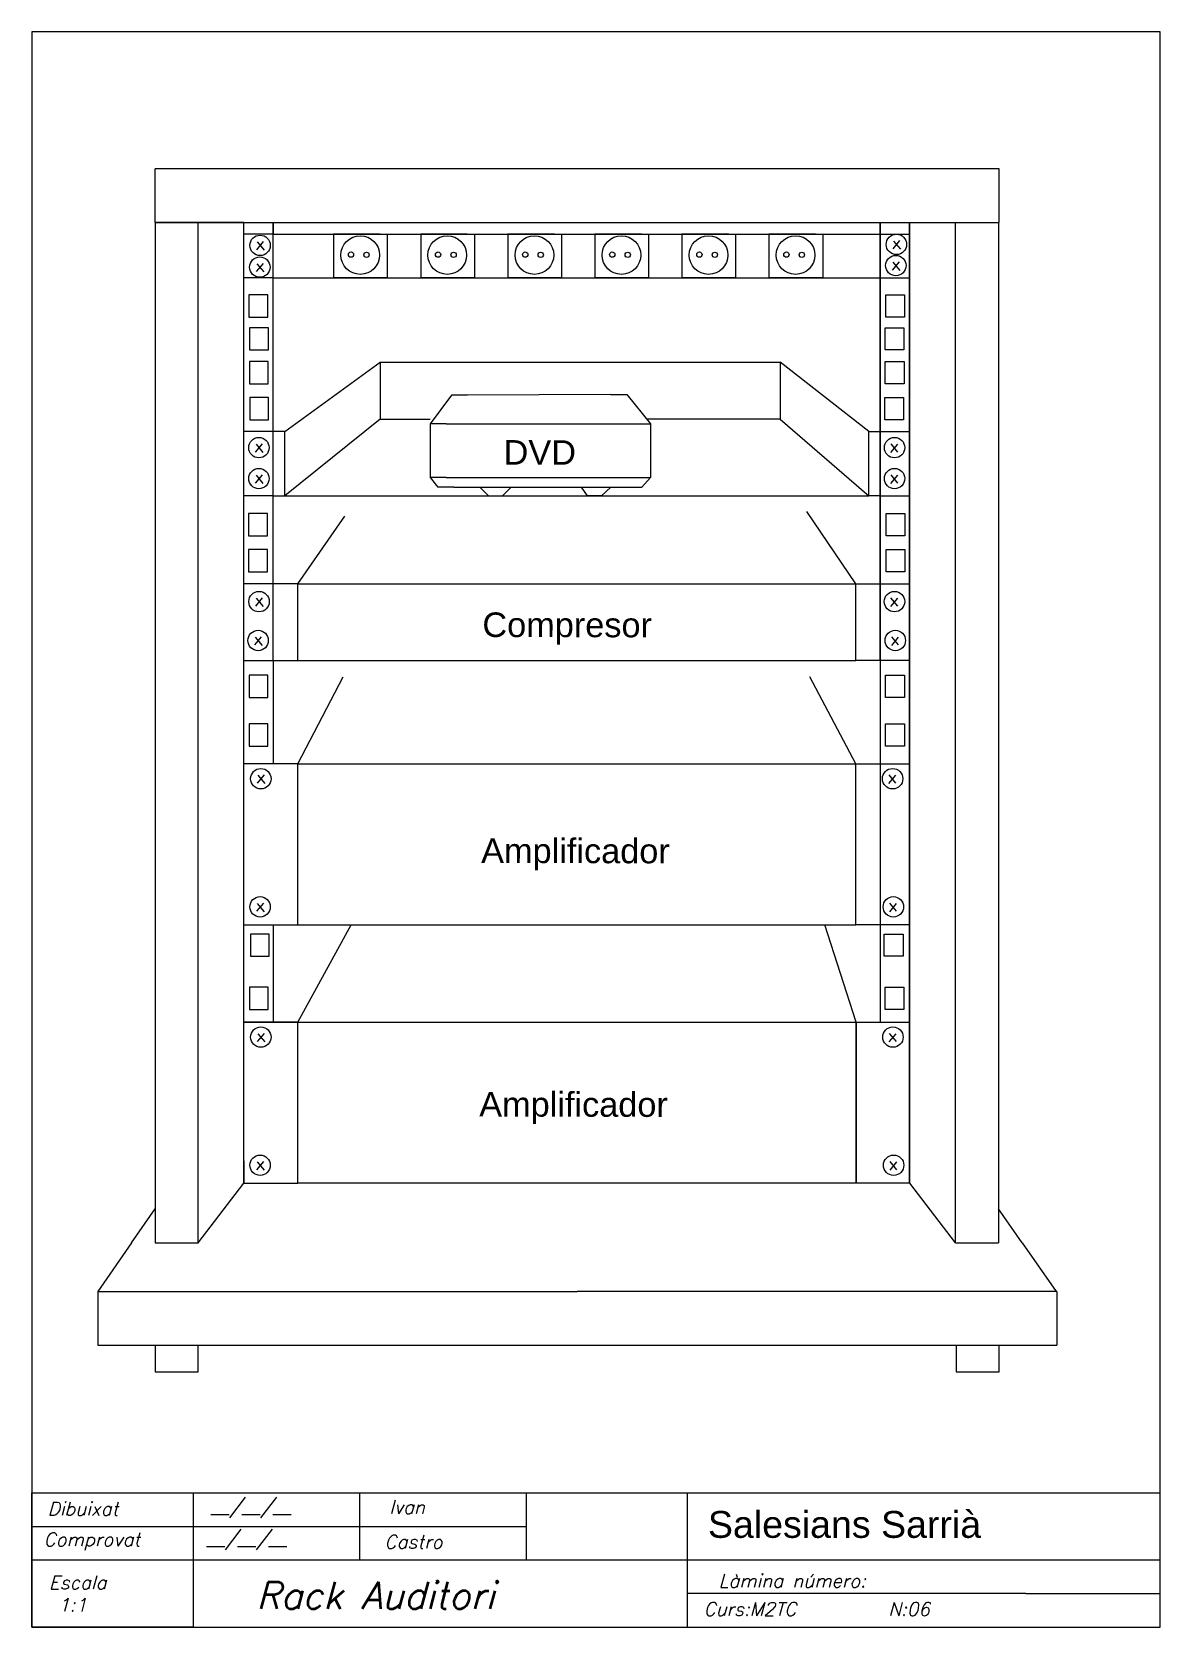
# Model space of a CAD drawing. Header units: millimetres. Extents: x 144 to 354, y 0 to 297.
import ezdxf

# ---------------------------------------------------------------- set-up
doc = ezdxf.new("R2010")
doc.units = ezdxf.units.MM
doc.layers.add('Capa1', color=250, linetype='Continuous')
doc.layers.add('Text 1', color=6, linetype='Continuous', lineweight=18)
doc.layers.add('Text 2', color=6, linetype='Continuous', lineweight=35)
doc.styles.add('Anotativo', font='arial.ttf')
doc.styles.add('Estilo1', font='romans.shx', dxfattribs={"oblique": 15, "height": 2.5})
doc.styles.add('Estilo2', font='romans.shx', dxfattribs={"oblique": 15, "height": 5})
doc.styles.add('Estilo3', font='arial.ttf', dxfattribs={"height": 5})

msp = doc.modelspace()

# ---------------------------------------------------------------- linework, layer by layer
for p, q in [((353.69, 296.94), (143.69, 296.94)), ((143.69, 296.94), (143.69, -0.06)), ((353.69, -0.06), (353.69, 296.94)), ((143.69, -0.06), (143.69, 24.94)), ((143.69, 24.94), (173.69, 24.94)), ((143.69, 24.94), (143.69, 18.69)), ((173.69, 24.94), (173.69, -0.06)), ((173.69, 24.94), (204.69, 24.94)), ((204.69, 24.94), (235.69, 24.94)), ((204.69, 24.94), (204.69, 12.44)), ((235.69, 24.94), (265.69, 24.94)), ((235.69, 24.94), (235.69, 12.44)), ((265.69, 24.94), (265.69, -0.06)), ((265.69, 24.94), (328.69, 24.94)), ((328.69, 24.94), (353.69, 24.94)), ((143.69, 18.69), (235.69, 18.69)), ((143.69, 18.69), (143.69, 12.44)), ((143.69, 12.44), (235.69, 12.44)), ((235.69, 12.44), (328.69, 12.44)), ((328.69, 12.44), (353.69, 12.44)), ((328.69, 6.19), (265.69, 6.19)), ((328.69, 6.19), (353.69, 6.19)), ((143.69, -0.06), (353.69, -0.06)), ((173.69, -0.06), (143.69, -0.06))]:
    msp.add_line(p, q)
at = {"layer": 'Capa1'}
for p, q in [((166.65, 261.47), (166.65, 271.47)), ((323.76, 271.47), (166.65, 271.47)), ((323.76, 261.47), (323.76, 271.47)), ((166.65, 261.47), (166.65, 71.47)), ((174.65, 261.47), (166.65, 261.47)), ((166.65, 261.47), (323.76, 261.47)), ((183.17, 261.48), (174.65, 261.47)), ((174.65, 71.47), (174.65, 261.47)), ((183.17, 82.58), (183.17, 261.48)), ((183.17, 82.58), (183.17, 261.48)), ((188.6, 179.9), (188.6, 261.47)), ((188.6, 261.47), (188.6, 259.3)), ((301.61, 179.9), (301.61, 261.47)), ((301.67, 112.58), (301.67, 261.47)), ((307.05, 82.58), (307.05, 261.48)), ((307.05, 82.58), (307.05, 261.48)), ((307.11, 82.58), (307.11, 261.48)), ((307.25, 261.48), (315.76, 261.47)), ((315.63, 71.47), (315.63, 261.47)), ((315.76, 261.47), (323.76, 261.47)), ((323.63, 261.47), (323.63, 71.47)), ((188.6, 259.3), (183.17, 259.3)), ((188.6, 259.3), (301.61, 259.3)), ((208.53, 259.3), (199.85, 259.3)), ((199.85, 259.3), (199.85, 251.18)), ((199.85, 259.3), (209.85, 259.3)), ((209.85, 259.3), (209.85, 251.18)), ((224.73, 259.3), (216.06, 259.3)), ((216.06, 259.3), (216.06, 251.18)), ((216.06, 259.3), (226.06, 259.3)), ((226.06, 259.3), (226.06, 251.18)), ((240.95, 259.3), (232.27, 259.3)), ((232.27, 259.3), (232.27, 251.18)), ((232.27, 259.3), (242.27, 259.3)), ((242.27, 259.3), (242.27, 251.18)), ((257.15, 259.3), (248.48, 259.3)), ((248.48, 259.3), (248.48, 251.18)), ((248.48, 259.3), (258.48, 259.3)), ((258.48, 259.3), (258.48, 251.18)), ((273.36, 259.3), (264.68, 259.3)), ((264.68, 259.3), (264.68, 251.18)), ((264.68, 259.3), (274.68, 259.3)), ((274.68, 259.3), (274.68, 251.18)), ((289.56, 259.3), (280.89, 259.3)), ((280.89, 259.3), (280.89, 251.18)), ((280.89, 259.3), (290.89, 259.3)), ((290.89, 259.3), (290.89, 251.18)), ((301.61, 259.3), (307.05, 259.3)), ((185.55, 256.37), (186.83, 257.9)), ((185.63, 257.84), (186.91, 256.3)), ((303.98, 256.55), (305.27, 258.08)), ((304.06, 258.01), (305.35, 256.48)), ((185.5, 252.32), (186.78, 253.85)), ((185.58, 253.78), (186.86, 252.25)), ((303.88, 252.61), (305.16, 254.14)), ((303.96, 254.07), (305.24, 252.54)), ((188.6, 251.18), (183.17, 251.18)), ((188.6, 251.18), (301.61, 251.18)), ((209.85, 251.18), (199.85, 251.18)), ((226.06, 251.18), (216.06, 251.18)), ((242.27, 251.18), (232.27, 251.18)), ((258.48, 251.18), (248.48, 251.18)), ((274.68, 251.18), (264.68, 251.18)), ((290.89, 251.18), (280.89, 251.18)), ((301.61, 251.18), (307.05, 251.18)), ((184.09, 248.02), (184.09, 243.86)), ((187.59, 248.02), (184.09, 248.02)), ((187.59, 243.86), (187.59, 248.02)), ((302.63, 243.86), (302.63, 248.02)), ((302.63, 248.02), (306.13, 248.02)), ((306.13, 248.02), (306.13, 243.86)), ((184.09, 243.86), (187.59, 243.86)), ((306.13, 243.86), (302.63, 243.86)), ((184.22, 241.87), (184.22, 237.72)), ((187.71, 241.87), (184.22, 241.87)), ((187.71, 237.72), (187.71, 241.87)), ((302.5, 237.72), (302.5, 241.87)), ((302.5, 241.87), (306, 241.87)), ((306, 241.87), (306, 237.72)), ((184.22, 237.72), (187.71, 237.72)), ((306, 237.72), (302.5, 237.72)), ((184.17, 235.55), (184.17, 231.39)), ((187.67, 235.55), (184.17, 235.55)), ((187.67, 231.39), (187.67, 235.55)), ((190.76, 222.56), (208.53, 235.46)), ((208.53, 235.46), (208.53, 224.83)), ((208.53, 235.46), (282.99, 235.46)), ((299.45, 222.56), (282.99, 235.46)), ((282.99, 235.46), (282.99, 224.83)), ((302.54, 231.39), (302.54, 235.55)), ((302.54, 235.55), (306.04, 235.55)), ((306.04, 235.55), (306.04, 231.39)), ((184.17, 231.39), (187.67, 231.39)), ((184.25, 228.86), (184.25, 224.71)), ((187.75, 228.86), (184.25, 228.86)), ((187.75, 224.71), (187.75, 228.86)), ((221.77, 229.34), (217.81, 223.95)), ((224.77, 229.34), (221.77, 229.34)), ((251.45, 229.43), (224.77, 229.34)), ((251.45, 229.43), (254.45, 229.44)), ((254.45, 229.44), (258.81, 223.95)), ((302.46, 224.71), (302.46, 228.86)), ((302.46, 228.86), (305.96, 228.86)), ((306.04, 231.39), (302.54, 231.39)), ((305.96, 228.86), (305.96, 224.71)), ((184.25, 224.71), (187.75, 224.71)), ((208.53, 224.83), (190.76, 210.56)), ((208.53, 224.83), (217.81, 224.83)), ((220.81, 223.95), (217.81, 223.95)), ((217.81, 223.95), (217.81, 213.95)), ((220.81, 223.95), (255.81, 223.95)), ((255.81, 223.95), (258.81, 223.95)), ((282.99, 224.83), (258.11, 224.83)), ((258.81, 223.95), (258.81, 213.95)), ((282.99, 224.83), (299.45, 210.56)), ((305.96, 224.71), (302.46, 224.71)), ((190.76, 222.56), (183.17, 222.56)), ((185.33, 218.71), (186.61, 220.24)), ((185.41, 220.18), (186.69, 218.64)), ((190.76, 210.56), (190.76, 222.56)), ((299.45, 210.56), (299.45, 222.56)), ((299.45, 222.56), (307.05, 222.56)), ((304.81, 220.18), (303.53, 218.64)), ((304.89, 218.71), (303.61, 220.24)), ((185.33, 212.95), (186.61, 214.48)), ((185.41, 214.42), (186.69, 212.88)), ((220.81, 213.95), (217.81, 213.95)), ((217.81, 213.95), (219.25, 212.19)), ((220.81, 213.95), (255.81, 213.95)), ((255.81, 213.95), (258.81, 213.95)), ((258.81, 213.95), (257.24, 212.19)), ((304.81, 214.42), (303.53, 212.88)), ((304.89, 212.95), (303.61, 214.48)), ((222.25, 212.19), (219.25, 212.19)), ((222.25, 212.19), (254.24, 212.19)), ((228.69, 210.56), (227.07, 212.19)), ((231.3, 210.56), (232.92, 212.19)), ((247.14, 210.56), (246, 212.19)), ((249.71, 210.56), (251.43, 212.19)), ((254.24, 212.19), (257.24, 212.19)), ((183.17, 194.16), (183.17, 210.56)), ((188.6, 210.56), (183.17, 210.56)), ((188.6, 210.56), (190.76, 210.56)), ((190.76, 210.56), (299.45, 210.56)), ((190.76, 210.56), (228.69, 210.56)), ((231.3, 210.56), (249.71, 210.56)), ((249.71, 210.56), (247.14, 210.56)), ((301.61, 210.56), (299.45, 210.56)), ((301.61, 210.56), (307.05, 210.56)), ((307.05, 194.16), (307.05, 210.56)), ((184.04, 207.28), (184.04, 203.13)), ((187.54, 207.28), (184.04, 207.28)), ((187.54, 203.13), (187.54, 207.28)), ((193.17, 194.16), (201.93, 206.81)), ((297.05, 194.16), (287.96, 207.63)), ((302.68, 203.13), (302.68, 207.28)), ((302.68, 207.28), (306.17, 207.28)), ((306.17, 207.28), (306.17, 203.13)), ((184.04, 203.13), (187.54, 203.13)), ((306.17, 203.13), (302.68, 203.13)), ((184.04, 200.57), (184.04, 196.41)), ((187.54, 200.57), (184.04, 200.57)), ((187.54, 196.41), (187.54, 200.57)), ((302.68, 196.41), (302.68, 200.57)), ((302.68, 200.57), (306.17, 200.57)), ((306.17, 200.57), (306.17, 196.41)), ((184.04, 196.41), (187.54, 196.41)), ((306.17, 196.41), (302.68, 196.41)), ((193.17, 194.16), (183.17, 194.16)), ((193.17, 179.9), (193.17, 194.16)), ((193.17, 194.16), (297.05, 194.16)), ((297.05, 179.9), (297.05, 194.16)), ((297.05, 194.16), (307.05, 194.16)), ((185.35, 190.04), (186.63, 191.58)), ((185.43, 191.51), (186.71, 189.97)), ((304.79, 191.51), (303.51, 189.97)), ((304.87, 190.04), (303.59, 191.58)), ((185.18, 182.8), (186.46, 184.34)), ((185.26, 184.27), (186.54, 182.73)), ((304.95, 184.27), (303.67, 182.73)), ((305.03, 182.8), (303.75, 184.34)), ((183.17, 160.69), (183.17, 179.9)), ((183.17, 179.9), (193.17, 179.9)), ((188.6, 179.9), (188.6, 160.69)), ((193.17, 179.9), (297.05, 179.9)), ((307.05, 179.9), (297.05, 179.9)), ((301.61, 179.9), (301.61, 160.69)), ((307.05, 160.69), (307.05, 179.9)), ((184.11, 177.2), (184.11, 173.04)), ((187.61, 177.2), (184.11, 177.2)), ((187.61, 173.04), (187.61, 177.2)), ((193.17, 160.69), (201.65, 176.87)), ((297.05, 160.69), (288.51, 176.87)), ((302.6, 173.04), (302.6, 177.2)), ((302.6, 177.2), (306.1, 177.2)), ((306.1, 177.2), (306.1, 173.04)), ((184.11, 173.04), (187.61, 173.04)), ((306.1, 173.04), (302.6, 173.04)), ((184.11, 168.14), (184.11, 163.99)), ((187.61, 168.14), (184.11, 168.14)), ((187.61, 163.99), (187.61, 168.14)), ((302.6, 163.99), (302.6, 168.14)), ((302.6, 168.14), (306.1, 168.14)), ((306.1, 168.14), (306.1, 163.99)), ((184.11, 163.99), (187.61, 163.99)), ((306.1, 163.99), (302.6, 163.99)), ((193.17, 160.69), (183.17, 160.69)), ((193.17, 130.69), (193.17, 160.69)), ((193.17, 160.69), (297.05, 160.69)), ((297.05, 130.69), (297.05, 160.69)), ((297.05, 160.69), (307.05, 160.69)), ((185.68, 157.07), (186.96, 158.6)), ((185.76, 158.53), (187.04, 157)), ((304.45, 158.53), (303.17, 157)), ((304.53, 157.07), (303.25, 158.6)), ((185.55, 133.21), (186.84, 134.74)), ((185.63, 134.67), (186.92, 133.14)), ((304.58, 134.67), (303.3, 133.14)), ((304.66, 133.21), (303.38, 134.74)), ((183.17, 130.69), (193.17, 130.69)), ((188.6, 130.69), (188.6, 112.58)), ((193.17, 130.69), (297.05, 130.69)), ((193.17, 112.58), (203.1, 130.69)), ((297.11, 112.58), (291.27, 130.69)), ((307.05, 130.69), (297.05, 130.69)), ((301.61, 130.69), (301.61, 112.58)), ((184.36, 128.98), (184.36, 124.83)), ((187.86, 128.98), (184.36, 128.98)), ((187.86, 124.83), (187.86, 128.98)), ((302.36, 124.83), (302.36, 128.98)), ((302.36, 128.98), (305.85, 128.98)), ((305.85, 128.98), (305.85, 124.83)), ((184.36, 124.83), (187.86, 124.83)), ((305.85, 124.83), (302.36, 124.83)), ((184.2, 119.08), (184.2, 114.92)), ((187.7, 119.08), (184.2, 119.08)), ((187.7, 114.92), (187.7, 119.08)), ((302.51, 114.92), (302.51, 119.08)), ((302.51, 119.08), (306.01, 119.08)), ((306.01, 119.08), (306.01, 114.92)), ((184.2, 114.92), (187.7, 114.92)), ((306.01, 114.92), (302.51, 114.92)), ((193.17, 112.58), (183.17, 112.58)), ((193.17, 112.58), (183.17, 112.58)), ((183.17, 112.58), (307.11, 112.58)), ((185.68, 108.96), (186.96, 110.49)), ((185.68, 108.96), (186.96, 110.49)), ((185.76, 110.42), (187.04, 108.89)), ((185.76, 110.42), (187.04, 108.89)), ((193.17, 82.58), (193.17, 112.58)), ((193.17, 82.58), (193.17, 112.58)), ((193.17, 112.58), (297.11, 112.58)), ((245.11, 112.58), (245.11, 112.58)), ((297.11, 82.58), (297.11, 112.58)), ((297.11, 82.58), (297.11, 112.58)), ((297.11, 112.58), (307.11, 112.58)), ((297.11, 112.58), (297.11, 82.58)), ((304.52, 110.42), (303.23, 108.89)), ((304.6, 108.96), (303.31, 110.49)), ((186.3, 109.79), (186.3, 109.79)), ((186.3, 109.79), (186.3, 109.79)), ((186.3, 109.79), (186.3, 109.79)), ((186.3, 109.79), (186.3, 109.79)), ((303.97, 109.79), (303.97, 109.79)), ((303.97, 109.79), (303.97, 109.79)), ((183.17, 86.74), (183.17, 82.58)), ((185.55, 85.1), (186.84, 86.63)), ((185.55, 85.1), (186.84, 86.63)), ((185.63, 86.56), (186.92, 85.03)), ((185.63, 86.56), (186.92, 85.03)), ((304.64, 86.56), (303.36, 85.03)), ((304.72, 85.1), (303.44, 86.63)), ((186.17, 85.93), (186.17, 85.93)), ((186.17, 85.93), (186.17, 85.93)), ((186.17, 85.93), (186.17, 85.93)), ((186.17, 85.93), (186.17, 85.93)), ((304.1, 85.93), (304.1, 85.93)), ((304.1, 85.93), (304.1, 85.93)), ((174.65, 71.47), (183.17, 82.58)), ((183.17, 82.58), (193.17, 82.58)), ((183.17, 82.58), (193.17, 82.58)), ((183.17, 82.58), (186.67, 82.58)), ((297.11, 82.58), (193.17, 82.58)), ((307.11, 82.58), (297.11, 82.58)), ((315.63, 71.47), (307.11, 82.58)), ((162.24, 71.47), (166.65, 77.8)), ((328.03, 71.47), (323.63, 77.8)), ((162.24, 71.47), (155.96, 62.45)), ((166.65, 71.47), (174.65, 71.47)), ((315.63, 71.47), (323.63, 71.47)), ((328.03, 71.47), (334.32, 62.45)), ((155.96, 62.45), (245.21, 62.45)), ((155.96, 62.45), (155.96, 52.45)), ((334.45, 62.45), (245.21, 62.45)), ((334.45, 62.45), (334.49, 52.46)), ((155.96, 52.45), (334.49, 52.46)), ((166.65, 52.45), (166.65, 47.45)), ((174.65, 47.45), (174.65, 52.45)), ((315.76, 52.46), (315.76, 47.46)), ((323.76, 47.46), (323.76, 52.46)), ((166.65, 47.45), (174.65, 47.45)), ((315.76, 47.46), (323.76, 47.46))]:
    msp.add_line(p, q, dxfattribs=at)
for centre, radius in [((186.17, 257.2), 1.9), ((204.81, 255.4), 3.6), ((221.01, 255.4), 3.6), ((237.23, 255.4), 3.6), ((253.43, 255.4), 3.6), ((269.64, 255.4), 3.6), ((285.84, 255.4), 3.6), ((304.61, 257.38), 1.9), ((203.09, 255.48), 0.495), ((205.98, 255.43), 0.495), ((219.3, 255.48), 0.495), ((222.18, 255.43), 0.495), ((235.52, 255.48), 0.495), ((238.4, 255.43), 0.495), ((251.72, 255.48), 0.495), ((254.6, 255.43), 0.495), ((267.93, 255.48), 0.495), ((270.81, 255.43), 0.495), ((284.13, 255.48), 0.495), ((287.01, 255.43), 0.495), ((186.12, 253.15), 1.9), ((304.5, 253.44), 1.9), ((185.95, 219.54), 1.9), ((304.27, 219.54), 1.9), ((185.95, 213.78), 1.9), ((304.27, 213.78), 1.9), ((185.97, 190.87), 1.9), ((304.25, 190.87), 1.9), ((185.8, 183.63), 1.9), ((304.41, 183.63), 1.9), ((186.3, 157.9), 1.9), ((303.91, 157.9), 1.9), ((186.17, 134.04), 1.9), ((304.04, 134.04), 1.9), ((186.3, 109.79), 1.9), ((186.3, 109.79), 1.9), ((303.97, 109.79), 1.9), ((186.17, 85.93), 1.9), ((186.17, 85.93), 1.9), ((304.1, 85.93), 1.9)]:
    msp.add_circle(centre, radius, dxfattribs=at)

# ---------------------------------------------------------------- texts
at = {"layer": 'Capa1', "style": 'Anotativo'}
for s, height, p in [('DVD', 4.569, (231.49, 216.38)), ('Compresor', 4.569, (227.54, 184.29)), ('Amplificador', 4.5686, (227.31, 142.22)), ('Amplificador', 4.5686, (226.95, 95.01))]:
    msp.add_text(s, height=height, rotation=359.8771, dxfattribs=at).set_placement(p)
at = {"layer": 'Text 1', "char_height": 2.5, "attachment_point": 1, "style": 'Estilo1'}
for s, width, insert in [('__/__/__', 25.4669, (177.04, 23.64)), ('Dibuixat', 22.6951, (146.62, 23.23)), ('Ivan', 18.0761, (210.2, 23.56)), ('__/__/__', 25.4669, (176.24, 17.67)), ('Comprovat', 26.8025, (145.87, 17.51)), ('Castro', 18.0761, (209.31, 17.07)), ('Escala\\P 1:1', 24.6655, (146.85, 9.5)), ('Làmina número:', 46.6737, (271.51, 9.82)), ('Curs:M2TC          N:06', 58.1481, (268.72, 4.55))]:
    msp.add_mtext_dynamic_manual_height_columns(s, width=width, gutter_width=12.5, heights=[0], dxfattribs=dict(at, insert=insert))
at = {"layer": 'Text 2', "char_height": 5, "attachment_point": 1}
for s, width, insert, style in [('Salesians Sarrià', 59.163, (269.53, 21.56), 'Estilo3'), ('       Rack Auditori', 175.8424, (161.45, 8.34), 'Estilo2')]:
    msp.add_mtext_dynamic_manual_height_columns(s, width=width, gutter_width=25, heights=[0], dxfattribs=dict(at, insert=insert, style=style))

doc.saveas('drawing.dxf')
